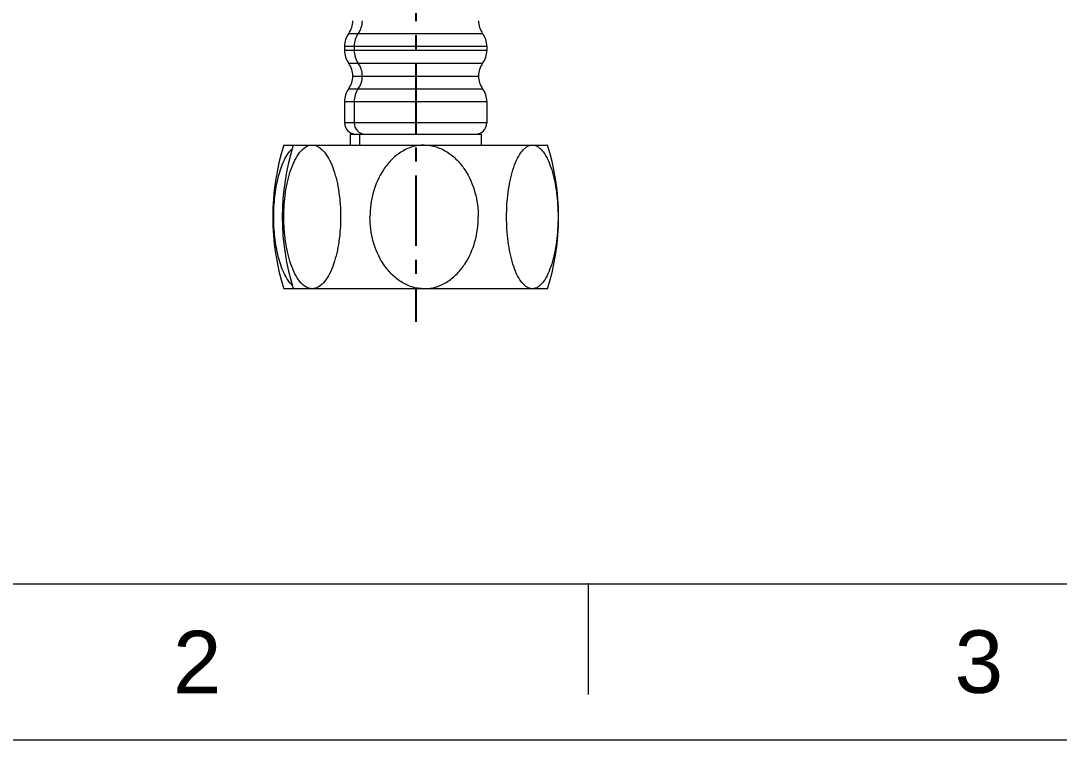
# Model space of a CAD drawing. Header units: millimetres. Extents: x 1334 to 1928, y -1757 to -1337.
# Drawn here: x 1438.6 to 1532.6, y -1757.2 to -1692.1 of the extents above; entities that cross this region are included whole.
import ezdxf

# ---------------------------------------------------------------- set-up
doc = ezdxf.new("R2010")
doc.units = ezdxf.units.MM
doc.header["$LTSCALE"] = 0.1
doc.linetypes.add('CENTERX2', pattern=[101.6, 63.5, -12.7, 12.7, -12.7])
doc.layers.get('0').update_dxf_attribs({"lineweight": 13})
doc.layers.add('CENTER', color=1, linetype='CENTERX2')
doc.styles.get("Standard").update_dxf_attribs({"font": 'arial.ttf'})

msp = doc.modelspace()

# ---------------------------------------------------------------- linework, layer by layer
at = {"color": 7, "linetype": 'Continuous'}
for p, q in [((1468.295, -1693.218), (1480.41, -1693.218)), ((1467.92, -1694.384), (1480.785, -1694.384)), ((1467.92, -1694.384), (1467.92, -1694.762)), ((1468.785, -1694.384), (1468.785, -1694.762)), ((1480.785, -1694.384), (1480.785, -1694.762)), ((1480.785, -1694.762), (1467.92, -1694.762)), ((1480.41, -1695.928), (1468.295, -1695.928)), ((1468.67, -1697.073), (1480.035, -1697.073)), ((1468.295, -1698.218), (1480.41, -1698.218)), ((1467.92, -1699.384), (1480.785, -1699.384)), ((1467.92, -1699.384), (1467.92, -1701.323)), ((1468.785, -1699.384), (1468.785, -1701.323)), ((1480.785, -1699.384), (1480.785, -1701.323)), ((1480.785, -1701.323), (1467.92, -1701.323)), ((1468.42, -1702.323), (1468.42, -1703.323)), ((1468.421, -1702.323), (1480.285, -1702.323)), ((1469.285, -1702.323), (1469.285, -1703.323)), ((1480.285, -1702.323), (1480.285, -1703.323)), ((1462.42, -1703.323), (1486.285, -1703.323)), ((1486.285, -1716.323), (1462.42, -1716.323))]:
    msp.add_line(p, q, dxfattribs=at)
for p, q in [((1348.534, -1743.031), (1914.19, -1743.031)), ((1489.948, -1743.031), (1489.948, -1753.031))]:
    msp.add_line(p, q)
msp.add_lwpolyline([(1334.392, -1337.172), (1928.332, -1337.172), (1928.332, -1757.172), (1334.392, -1757.172)], close=True)
for centre, radius, start, end in [((1466.67, -1692.053), 2, 324.34091, 359.40997), ((1467.535, -1692.053), 2, 324.34091, 359.40997), ((1482.035, -1692.053), 2, 180.59003, 215.65909), ((1469.92, -1694.384), 2, 144.34091, 180), ((1470.785, -1694.384), 2, 144.34091, 180), ((1478.785, -1694.384), 2, 0, 35.65909), ((1469.92, -1694.762), 2, 180, 215.65909), ((1470.785, -1694.762), 2, 180, 215.65909), ((1478.785, -1694.762), 2, 324.34091, 0), ((1466.67, -1697.094), 2, 0.59003, 35.65909), ((1467.535, -1697.094), 2, 0.59003, 35.65909), ((1482.035, -1697.094), 2, 144.34091, 179.40997), ((1466.67, -1697.053), 2, 324.34091, 359.40997), ((1467.535, -1697.053), 2, 324.34091, 359.40997), ((1482.035, -1697.053), 2, 180.59003, 215.65909), ((1469.92, -1699.384), 2, 144.34091, 180), ((1470.785, -1699.384), 2, 144.34091, 180), ((1478.785, -1699.384), 2, 0, 35.65909), ((1468.92, -1701.323), 1, 180, 270), ((1469.785, -1701.323), 1, 180, 270), ((1479.785, -1701.323), 1, 270, 0), ((1483.045, -1709.823), 21.625, 162.50768, 197.49232), ((1483.91, -1709.823), 21.625, 162.50768, 197.49232), ((1465.66, -1709.823), 21.625, 342.50768, 17.49232)]:
    msp.add_arc(centre, radius, start, end, dxfattribs=at)
for points, knots in [([(1461.512, -1709.823), (1461.512, -1709.21), (1461.576, -1708.006), (1461.868, -1706.29), (1462.29, -1704.988), (1462.761, -1704.133), (1463.042, -1703.79), (1463.195, -1703.655)], [0, 0, 0, 0, 0.281816, 0.552669, 0.798473, 0.906151, 1, 1, 1, 1]), ([(1462.425, -1709.823), (1462.425, -1709.082), (1462.498, -1707.979), (1462.76, -1706.56), (1463.036, -1705.58), (1463.391, -1704.707), (1463.83, -1703.989), (1464.352, -1703.471), (1464.794, -1703.323), (1464.995, -1703.323)], [0, 0, 0, 0, 0.299013, 0.443443, 0.581134, 0.708828, 0.822468, 0.918648, 1, 1, 1, 1]), ([(1464.995, -1703.323), (1465.197, -1703.323), (1465.639, -1703.472), (1466.161, -1703.989), (1466.599, -1704.707), (1466.955, -1705.58), (1467.23, -1706.56), (1467.492, -1707.979), (1467.566, -1709.081), (1467.566, -1709.823)], [0, 0, 0, 0, 0.081393, 0.17757, 0.29118, 0.418853, 0.556547, 0.700965, 1, 1, 1, 1]), ([(1475.116, -1703.323), (1474.743, -1703.323), (1473.992, -1703.442), (1472.971, -1703.935), (1472.104, -1704.66), (1471.174, -1705.838), (1470.415, -1707.578), (1470.219, -1709.077), (1470.219, -1709.823)], [0, 0, 0, 0, 0.124989, 0.25004, 0.375175, 0.500353, 0.750021, 1, 1, 1, 1]), ([(1475.116, -1703.323), (1475.489, -1703.323), (1476.241, -1703.442), (1477.261, -1703.935), (1478.128, -1704.66), (1479.059, -1705.837), (1479.817, -1707.578), (1480.013, -1709.077), (1480.013, -1709.823)], [0, 0, 0, 0, 0.124973, 0.250003, 0.375122, 0.500299, 0.749993, 1, 1, 1, 1]), ([(1482.579, -1709.823), (1482.579, -1709.082), (1482.646, -1707.981), (1482.883, -1706.562), (1483.131, -1705.583), (1483.452, -1704.713), (1483.794, -1704.088), (1484.116, -1703.702), (1484.364, -1703.49), (1484.629, -1703.355), (1484.816, -1703.323), (1484.906, -1703.323)], [0, 0, 0, 0, 0.304092, 0.450587, 0.589718, 0.717866, 0.830427, 0.879563, 0.923618, 0.963194, 1, 1, 1, 1]), ([(1484.906, -1703.323), (1485.09, -1703.323), (1485.383, -1703.433), (1485.695, -1703.702), (1486.018, -1704.089), (1486.359, -1704.713), (1486.68, -1705.583), (1486.928, -1706.562), (1487.166, -1707.981), (1487.232, -1709.082), (1487.232, -1709.823)], [0, 0, 0, 0, 0.075659, 0.119752, 0.168924, 0.281548, 0.409781, 0.549031, 0.695635, 1, 1, 1, 1]), ([(1463.194, -1715.99), (1463.041, -1715.855), (1462.76, -1715.512), (1462.29, -1714.657), (1461.869, -1713.355), (1461.576, -1711.64), (1461.512, -1710.436), (1461.512, -1709.823)], [0, 0, 0, 0, 0.093865, 0.201535, 0.447334, 0.718169, 1, 1, 1, 1]), ([(1464.995, -1716.323), (1464.794, -1716.323), (1464.352, -1716.175), (1463.83, -1715.657), (1463.391, -1714.939), (1463.036, -1714.066), (1462.761, -1713.086), (1462.498, -1711.667), (1462.425, -1710.565), (1462.425, -1709.823)], [0, 0, 0, 0, 0.081393, 0.17757, 0.29118, 0.418853, 0.556547, 0.700965, 1, 1, 1, 1]), ([(1467.566, -1709.823), (1467.566, -1710.565), (1467.492, -1711.667), (1467.23, -1713.086), (1466.955, -1714.066), (1466.599, -1714.939), (1466.161, -1715.658), (1465.639, -1716.175), (1465.197, -1716.323), (1464.995, -1716.323)], [0, 0, 0, 0, 0.299013, 0.443443, 0.581134, 0.708828, 0.822468, 0.918648, 1, 1, 1, 1]), ([(1475.116, -1716.323), (1474.743, -1716.323), (1473.992, -1716.205), (1472.972, -1715.712), (1472.105, -1714.986), (1471.173, -1713.809), (1470.415, -1712.069), (1470.219, -1710.57), (1470.219, -1709.823)], [0, 0, 0, 0, 0.124973, 0.250003, 0.375122, 0.500299, 0.749993, 1, 1, 1, 1]), ([(1475.116, -1716.323), (1475.489, -1716.323), (1476.241, -1716.204), (1477.261, -1715.711), (1478.128, -1714.986), (1479.059, -1713.808), (1479.817, -1712.068), (1480.013, -1710.57), (1480.013, -1709.823)], [0, 0, 0, 0, 0.124989, 0.25004, 0.375175, 0.500353, 0.750021, 1, 1, 1, 1]), ([(1484.906, -1716.323), (1484.721, -1716.323), (1484.429, -1716.213), (1484.117, -1715.944), (1483.794, -1715.558), (1483.452, -1714.933), (1483.131, -1714.063), (1482.883, -1713.084), (1482.646, -1711.665), (1482.579, -1710.564), (1482.579, -1709.823)], [0, 0, 0, 0, 0.075659, 0.119752, 0.168924, 0.281548, 0.409781, 0.549031, 0.695635, 1, 1, 1, 1]), ([(1487.232, -1709.823), (1487.232, -1710.564), (1487.165, -1711.665), (1486.929, -1713.084), (1486.68, -1714.063), (1486.359, -1714.933), (1486.017, -1715.558), (1485.695, -1715.945), (1485.447, -1716.156), (1485.183, -1716.291), (1484.995, -1716.323), (1484.906, -1716.323)], [0, 0, 0, 0, 0.304092, 0.450587, 0.589718, 0.717866, 0.830427, 0.879563, 0.923618, 0.963194, 1, 1, 1, 1])]:
    msp.add_open_spline(points, degree=3, knots=knots, dxfattribs=at)
msp.add_point((1489.948, -1743.031))
at = {"layer": 'CENTER'}
msp.add_line((1474.353, -1604.475), (1474.353, -1719.312), dxfattribs=at)

# ---------------------------------------------------------------- texts
at = {"char_height": 5.657, "attachment_point": 5}
for s, insert in [('2', (1454.594, -1750.102)), ('3', (1525.301, -1750.102))]:
    msp.add_mtext_dynamic_manual_height_columns(s, width=50, gutter_width=12.5, heights=[0], dxfattribs=dict(at, insert=insert))

doc.saveas('drawing.dxf')
